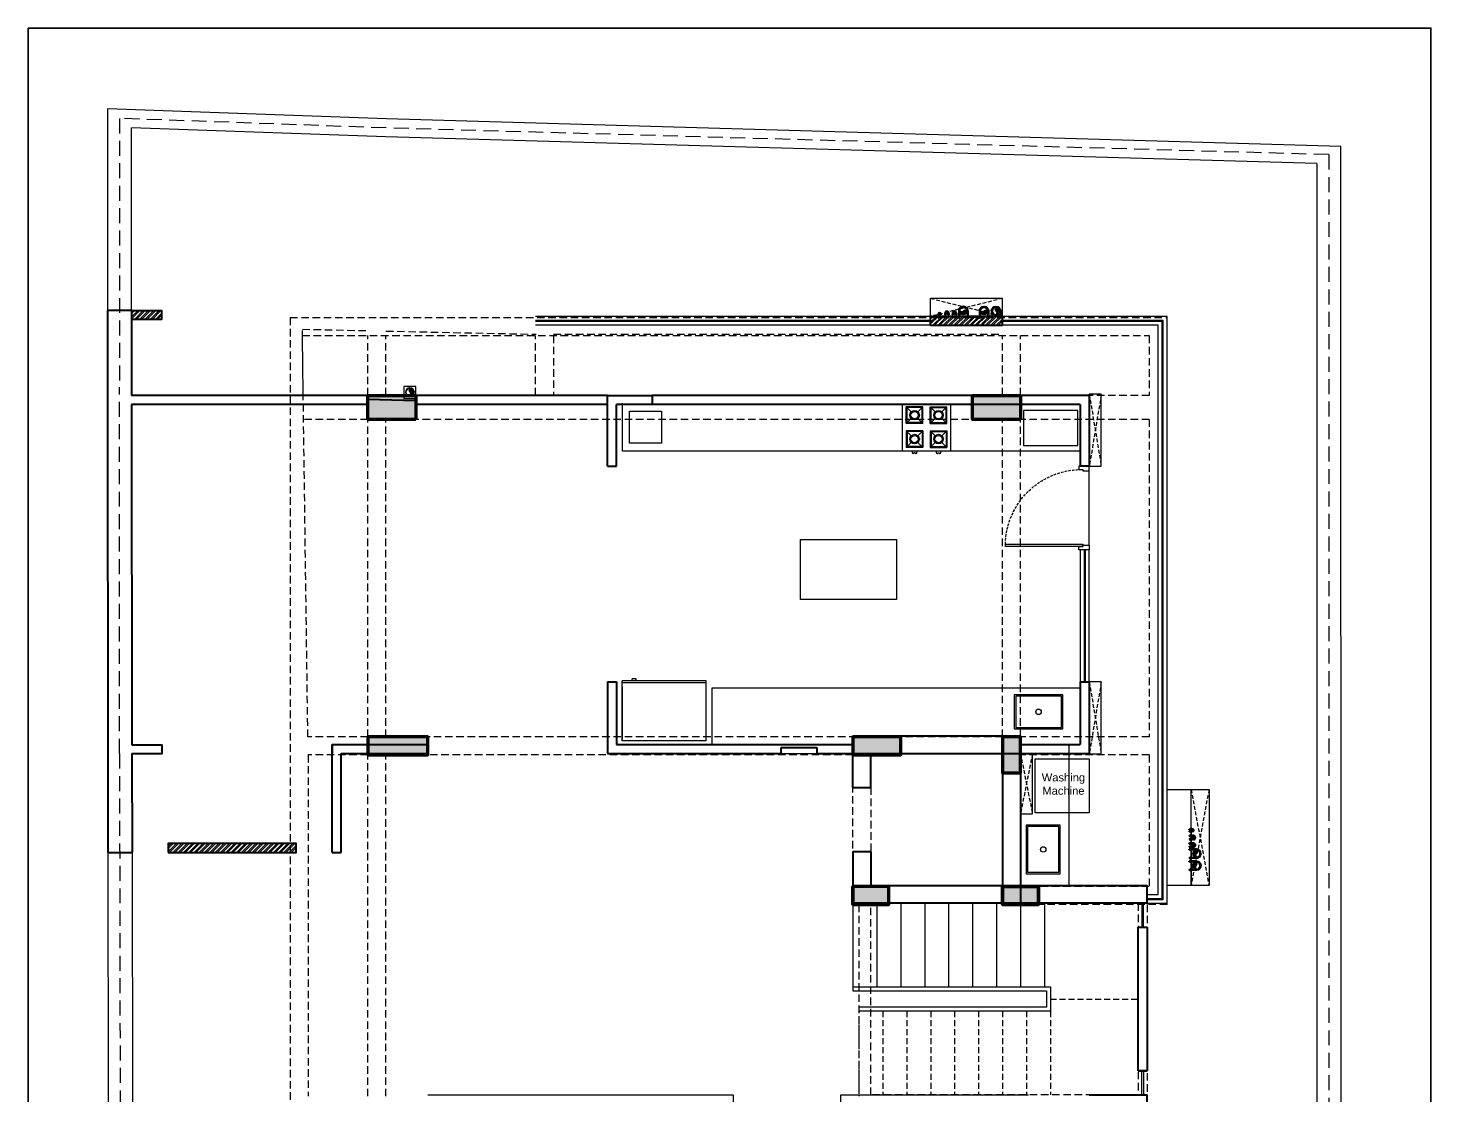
# Model space of a CAD drawing. Header units: inches. Extents: x 1178 to 1881, y 724 to 1926.
# Drawn here: x 1178 to 1881, y 1391 to 1926 of the extents above; entities that cross this region are included whole.
import ezdxf

# ---------------------------------------------------------------- set-up
doc = ezdxf.new("R2010")
doc.units = ezdxf.units.IN
doc.header["$MEASUREMENT"] = 0
for name, pattern in [('BORDER2', [0.875, 0.25, -0.125, 0.25, -0.125, 0, -0.125]), ('DASHED2', [0.375, 0.25, -0.125]), ('HIDDEN', [0.375, 0.25, -0.125]), ('HIDDEN2', [0.1875, 0.125, -0.0625])]:
    doc.linetypes.add(name, pattern=pattern)
for name, color, linetype, lineweight in [('ANGLE SUPPORT', 7, 'Continuous', 30), ('COLUMN', 3, 'Continuous', 50), ('COMPOUND WALL', 6, 'Continuous', 13), ('CWS', 180, 'Continuous', 18), ('DOOR 09', 1, 'Continuous', 9), ('funiture', 44, 'Continuous', 13), ('FURNITURE 18', 34, 'Continuous', 15), ('HATCH PRESENTAION', 8, 'Continuous', 9), ('HWSP', 20, 'Continuous', 9), ('PL CENTER LINE 05', 10, 'Continuous', 5), ('PL SYMBOL 15', 171, 'Continuous', 15), ('PP-RWP', 170, 'Continuous', 15), ('PP-SWP', 240, 'Continuous', 15), ('PP-WWP', 3, 'Continuous', 13), ('RAILING', 170, 'Continuous', 30), ('SHAFTS', 1, 'Continuous', 5), ('SHT. BEAM', 122, 'DASHED2', 30), ('STAIR 05', 4, 'Continuous', 20), ('swp', 20, 'Continuous', 20), ('WALL', 7, 'Continuous', 30), ('WALL 30', 242, 'Continuous', 30), ('washing machine', 6, 'Continuous', 5), ('WINDOW 09', 1, 'Continuous', 9), ('wwp', 70, 'Continuous', 20)]:
    doc.layers.add(name, color=color, linetype=linetype, lineweight=lineweight)
doc.layers.add('D4', color=253, linetype='Continuous', lineweight=0, plot=False)
doc.layers.add('HWRP', color=6, linetype='Continuous')
doc.styles.add('ARIAL', font='Arial.ttf')
pattern_1 = [(45, (-760.5106, 3101.5178), (-1.3258252, 1.3258252), []), (45, (-760.5106, 3102.4553), (-1.3258252, 1.3258252), [])]

# ---------------------------------------------------------------- blocks, each defined once
blk = doc.blocks.new('A$C1F651053')
at = {"layer": 'DOOR 09', "color": 4, "ltscale": 5}
blk.add_line((2.34, 42.04), (39.66, 42.04), dxfattribs=at)
for points in [[(0, 42.04), (0, 36.79), (1.75, 36.79), (1.75, 38.77), (2.34, 38.77), (2.34, 42.04), (0, 42.04)], [(42, 42.04), (42, 36.79), (40.25, 36.79), (40.25, 38.77), (39.66, 38.77), (39.66, 42.04), (42, 42.04)]]:
    blk.add_lwpolyline(points, dxfattribs=at)
blk.add_lwpolyline([(1.75, 38.77), (1.75, 0), (2.84, 0), (2.84, 38.77)], close=True, dxfattribs=at)
at = {"layer": 'DOOR 09', "color": 4, "linetype": 'DASHED2', "ltscale": 5}
blk.add_arc((1.97, 38.27), 38.28, 271.29733, 0.75575, dxfattribs=at)
blk = doc.blocks.new('A$C752B7464')
at = {"layer": 'FURNITURE 18', "ltscale": 15}
for points in [[(24.4, 17.06), (0, 17.06), (0, 0), (24.4, 0)], [(23.65, 16.31), (0.75, 16.31), (0.75, 0.75), (23.65, 0.75)]]:
    blk.add_lwpolyline(points, close=True, dxfattribs=at)
blk.add_circle((12.2, 8.53), 1.37, dxfattribs=at)
blk = doc.blocks.new('3R34R')
at = {"layer": 'funiture', "linetype": 'Continuous', "lineweight": 15}
blk.add_line((33942.8, -41624.9), (33916.55, -41624.9), dxfattribs=at)
at = {"layer": 'FURNITURE 18', "lineweight": 18}
for p, q in [((33915.8, -41666.9), (33915.8, -41624.9)), ((33915.8, -41624.9), (33945.8, -41624.9)), ((33944.8, -41666.9), (33944.8, -41624.9)), ((33945.8, -41666.9), (33945.8, -41624.9)), ((33945.8, -41629.92), (33946.8, -41629.92)), ((33945.8, -41629.92), (33946.8, -41629.92)), ((33945.8, -41631.92), (33946.8, -41631.92)), ((33945.8, -41631.92), (33946.8, -41631.92)), ((33946.8, -41631.92), (33946.8, -41629.92)), ((33946.8, -41631.92), (33946.8, -41629.92)), ((33915.8, -41666.9), (33945.8, -41666.9)), ((33945.8, -41666.9), (33945.8, -41665.9))]:
    blk.add_line(p, q, dxfattribs=at)
blk = doc.blocks.new('*X91')
at = {"color": 0}
for p, q in [((113.6, 341.5), (113.7, 341.6)), ((113.7, 341.4), (114.3, 342)), ((113.8, 341.4), (114.3, 341.8)), ((113.9, 341.3), (114.3, 341.7)), ((114, 341.2), (114.3, 341.5)), ((114.1, 341.1), (114.3, 341.3)), ((114.2, 341), (114.3, 341.1)), ((114.3, 340.9), (114.3, 340.9))]:
    blk.add_line(p, q, dxfattribs=at)
blk = doc.blocks.new('A$C6CB70CE8')
at = {"layer": 'ANGLE SUPPORT'}
for p, q in [((-2.57, 0.12), (-2.57, -2.25)), ((-2.25, 0.04), (-2.25, -2.25)), ((2.25, 0.04), (2.25, -2.25)), ((2.57, 0.12), (2.57, -2.25)), ((-2.79, -3), (-2.79, -3.06)), ((-2.79, -3.06), (-2.76, -3.09)), ((-2.06, -3.09), (-2.76, -3.09)), ((-2.76, -3.1), (-2.76, -3.44)), ((-2.76, -3.44), (-2.68, -3.52)), ((-2.14, -3.52), (-2.68, -3.52)), ((-2.57, -0.63), (-2.25, -0.63)), ((-2.57, -0.63), (-2.25, -0.63)), ((-2.57, -3.88), (-2.57, -3.52)), ((-2.57, -3.88), (-2.52, -3.93)), ((-2.24, -1.11), (-2.56, -1.11)), ((-2.24, -1.11), (-2.56, -1.11)), ((-2.52, -3.09), (-2.52, -3.36)), ((-2.3, -3.93), (-2.52, -3.93)), ((-2.3, -3.36), (-2.3, -3.09)), ((-2.25, -3.88), (-2.3, -3.93)), ((-2.25, -3.88), (-2.25, -3.52)), ((-2.06, -3.44), (-2.14, -3.52)), ((-2.03, -3.06), (-2.06, -3.1)), ((-2.06, -3.1), (-2.06, -3.44)), ((-2.03, -3), (-2.03, -3.06)), ((2.03, -3), (2.03, -3.06)), ((2.03, -3.06), (2.06, -3.1)), ((2.06, -3.09), (2.76, -3.09)), ((2.06, -3.1), (2.06, -3.44)), ((2.06, -3.44), (2.14, -3.52)), ((2.14, -3.52), (2.68, -3.52)), ((2.24, -1.11), (2.56, -1.11)), ((2.57, -0.63), (2.25, -0.63)), ((2.25, -3.88), (2.25, -3.52)), ((2.25, -3.88), (2.3, -3.93)), ((2.3, -3.36), (2.3, -3.09)), ((2.3, -3.93), (2.52, -3.93)), ((2.52, -3.09), (2.52, -3.36)), ((2.57, -3.88), (2.52, -3.93)), ((2.57, -3.88), (2.57, -3.52)), ((2.76, -3.44), (2.68, -3.52)), ((2.79, -3.06), (2.76, -3.09)), ((2.76, -3.1), (2.76, -3.44)), ((2.79, -3), (2.79, -3.06))]:
    blk.add_line(p, q, dxfattribs=at)
at = {"layer": 'ANGLE SUPPORT', "lineweight": 30, "ltscale": 30}
for radius, start, end in [(2.57, 1.03629, 178.96371), (2.25, 359.1087, 181.03512)]:
    blk.add_arc((0, 0.07), radius, start, end, dxfattribs=at)
at = {"layer": 'ANGLE SUPPORT'}
for centre, major_axis, start_param, end_param in [((-2.77, -3.29), (-0.184, -0.184), 1.32198, 2.080566), ((-2.46, -3.82), (-0.171, 0.171), 5.688779, 5.971834), ((-2.4, -3.89), (-0.171, 0.171), 5.688779, 6.270402), ((-2.38, -3.9), (-0.134, 0.134), 5.728383, 6.607487), ((-2.37, -4), (-0.135, -0.135), 4.157023, 5.034816), ((-2.3, -3.33), (-0.157, -0.157), -0.658117, 0.167445), ((-2.77, -3.14), (-0.361, -0.361), 1.329768, 1.540799), ((-2.68, -3.39), (-0.25, 0.25), 3.071035, 3.556541), ((-2.35, -3.97), (-0.0705, 0.0705), 5.845023, 6.635132), ((-2.55, -3.29), (-0.184, -0.184), 1.317026, 2.080566), ((-2.68, -3.34), (-0.317, 0.317), 2.957247, 3.531377), ((-2.67, -3.44), (-0.32, 0.32), 2.954779, 3.562598), ((-2.31, -4.16), (-0.171, -0.171), 4.117982, 4.309007), ((-2.65, -3.44), (-0.361, -0.361), 1.329768, 1.678717), ((-2.62, -3.48), (-0.361, -0.361), 1.329768, 1.608854), ((-2.05, -3.29), (-0.184, 0.184), 1.061026, 1.819613), ((2.03, -2.28), (-0.748, -0.748), 3.391711, 3.722963), ((1.7, -2.19), (-0.674, -0.674), 3.304859, 3.314801), ((1.7, -2.44), (-0.674, 0.674), 4.875655, 4.885597), ((1.7, -2.67), (-0.674, 0.674), 4.875655, 4.885597), ((2.71, -0.79), (-0.55, -0.55), 0.163266, 0.60927), ((2.71, -1.04), (-0.55, -0.55), 0.163266, 0.60927), ((2.71, -1.27), (-0.55, 0.55), 1.734062, 2.180066)]:
    blk.add_ellipse(centre, major_axis=major_axis, ratio=1, start_param=start_param, end_param=end_param, dxfattribs=at)
at = {"layer": 'ANGLE SUPPORT', "extrusion": (0, 0, -1)}
for centre, major_axis, start_param, end_param in [((-2.03, -2.28), (0.748, -0.748), 3.391711, 3.722963), ((-2.03, -2.28), (0.748, -0.748), 3.391711, 3.722963), ((-2.71, -0.79), (0.55, -0.55), 0.163266, 0.60927), ((-2.71, -0.79), (0.55, -0.55), 0.163266, 0.60927), ((-2.71, -1.04), (0.55, -0.55), 0.163266, 0.60927), ((-2.71, -1.04), (0.55, -0.55), 0.163266, 0.60927), ((-2.71, -1.27), (0.55, 0.55), 1.734062, 2.180066), ((-2.71, -1.27), (0.55, 0.55), 1.734062, 2.180066), ((-1.7, -2.19), (0.674, -0.674), 3.304859, 3.314801), ((-1.7, -2.19), (0.674, -0.674), 3.304859, 3.314801), ((-1.7, -2.44), (0.674, 0.674), 4.875655, 4.885597), ((-1.7, -2.44), (0.674, 0.674), 4.875655, 4.885597), ((-1.7, -2.67), (0.674, 0.674), 4.875655, 4.885597), ((-1.7, -2.67), (0.674, 0.674), 4.875655, 4.885597), ((2.05, -3.29), (0.184, 0.184), 1.061026, 1.819613), ((2.67, -3.44), (0.32, 0.32), 2.954779, 3.562598), ((2.65, -3.44), (0.361, -0.361), 1.329768, 1.678717), ((2.62, -3.48), (0.361, -0.361), 1.329768, 1.608854), ((2.68, -3.34), (0.317, 0.317), 2.957247, 3.531377), ((2.55, -3.29), (0.184, -0.184), 1.317026, 2.080566), ((2.68, -3.39), (0.25, 0.25), 3.071035, 3.556541), ((2.31, -4.16), (0.171, -0.171), 4.117982, 4.309007), ((2.35, -3.97), (0.0705, 0.0705), 5.845023, 6.635132), ((2.77, -3.14), (0.361, -0.361), 1.329768, 1.540799), ((2.38, -3.9), (0.134, 0.134), 5.728383, 6.607487), ((2.37, -4), (0.135, -0.135), 4.157023, 5.034816), ((2.3, -3.33), (0.157, -0.157), -0.658117, 0.167445), ((2.4, -3.89), (0.171, 0.171), 5.688779, 6.270402), ((2.46, -3.82), (0.171, 0.171), 5.688779, 5.971834), ((2.77, -3.29), (0.184, -0.184), 1.32198, 2.080566)]:
    blk.add_ellipse(centre, major_axis=major_axis, ratio=1, start_param=start_param, end_param=end_param, dxfattribs=at)
for p, xscale, yscale, zscale, rotation in [((-61.06, 17.78), 0.1862546400225255, 0.1862546400225255, -0.1862546400003328, 270), ((-61.33, 17.78), 0.1862546400225255, 0.1862546400225255, -0.1862546400003328, 270), ((61.33, 17.78), -0.1862546400225255, 0.1862546399643179, -0.1862546400225255, 90), ((61.06, 17.78), -0.1862546400225255, 0.1862546399643179, -0.1862546400225255, 90)]:
    blk.add_blockref('*X91', p, dxfattribs=dict(at, xscale=xscale, yscale=yscale, zscale=zscale, rotation=rotation))
blk = doc.blocks.new('A$C193A5146')
at = {"layer": 'PP-SWP'}
h = blk.add_hatch(color=256, dxfattribs=at)
edge = h.paths.add_edge_path()
edge.add_ellipse((-1, 1.25), major_axis=(-1.13, 1.13), ratio=1, start_angle=96.33862, end_angle=173.66138, ccw=False)
edge.add_ellipse((0, 0), major_axis=(1.41, 1.41), ratio=1, start_angle=-45, end_angle=135, ccw=False)
edge.add_ellipse((1, -1.25), major_axis=(1.13, 1.13), ratio=1, start_angle=6.33862, end_angle=83.66138)
for radius in [2.25, 2]:
    blk.add_circle((0, 0), radius, dxfattribs=at)
for centre, start, end in [((1, -1.25), 51.33862, 128.66138), ((-1, 1.25), 231.33862, 308.66138)]:
    blk.add_arc(centre, 1.6, start, end, dxfattribs=at)
blk = doc.blocks.new('A$C03973A2D')
at = {"layer": 'PP-WWP'}
h = blk.add_hatch(color=256, dxfattribs=at)
edge = h.paths.add_edge_path()
edge.add_ellipse((-1, 1.25), major_axis=(-1.13, 1.13), ratio=1, start_angle=96.33862, end_angle=173.66138, ccw=False)
edge.add_ellipse((0, 0), major_axis=(1.41, 1.41), ratio=1, start_angle=-45, end_angle=135, ccw=False)
edge.add_ellipse((1, -1.25), major_axis=(1.13, 1.13), ratio=1, start_angle=6.33862, end_angle=83.66138)
for radius in [2.25, 2]:
    blk.add_circle((0, 0), radius, dxfattribs=at)
for centre, start, end in [((1, -1.25), 51.33862, 128.66138), ((-1, 1.25), 231.33862, 308.66138)]:
    blk.add_arc(centre, 1.6, start, end, dxfattribs=at)
blk = doc.blocks.new('A$C257F7E4A')
at = {"layer": 'HWRP', "ltscale": 150}
for radius in [16.5, 12.5]:
    blk.add_circle((0, 0), radius, dxfattribs=at)
for centre, start, end in [((-6, -8), 50.4977, 129.5023), ((6, 8), 230.4977, 309.5023)]:
    blk.add_arc(centre, 9.83, start, end, dxfattribs=at)
blk = doc.blocks.new('A$C09F5535A')
at = {"layer": 'CWS', "ltscale": 150}
for radius in [26, 20]:
    blk.add_circle((0, 0), radius, dxfattribs=at)
for centre, start, end in [((-10, -9), 42.4277, 137.5723), ((10, 9), 222.4277, 317.5723)]:
    blk.add_arc(centre, 13.5, start, end, dxfattribs=at)
blk = doc.blocks.new('*X98')
at = {"color": 0}
for p, q in [((113.6, 341.5), (113.7, 341.6)), ((113.7, 341.4), (114.3, 342)), ((113.8, 341.4), (114.3, 341.8)), ((113.9, 341.3), (114.3, 341.7)), ((114, 341.2), (114.3, 341.5)), ((114.1, 341.1), (114.3, 341.3)), ((114.2, 341), (114.3, 341.1)), ((114.3, 340.9), (114.3, 340.9))]:
    blk.add_line(p, q, dxfattribs=at)
blk = doc.blocks.new('YTYT')
at = {"layer": 'ANGLE SUPPORT'}
for p, q in [((5948, 111590), (5950, 111592)), ((5948, 111583), (5948, 111590)), ((5963, 111583), (5948, 111583)), ((5948, 111582), (5948, 111583)), ((5948, 111581), (5948, 111582)), ((5961, 111592), (5950, 111592)), ((5952, 111603), (5953, 111605)), ((5952, 111603), (5952, 111592)), ((5952, 111546), (5952, 111566)), ((5952, 111556), (5959, 111556)), ((5953, 111583), (5953, 111588)), ((5959, 111603), (5958, 111605)), ((5958, 111588), (5958, 111583)), ((5959, 111603), (5959, 111592)), ((5959, 111546), (5959, 111566)), ((5963, 111590), (5961, 111592)), ((5963, 111583), (5963, 111590)), ((5964, 111582), (5963, 111583)), ((5964, 111581), (5964, 111582)), ((5995, 111583), (5996, 111584)), ((5996, 111591), (5998, 111593)), ((5996, 111584), (5996, 111591)), ((6010, 111584), (5996, 111584)), ((6009, 111593), (5998, 111593)), ((5999, 111604), (6001, 111606)), ((5999, 111604), (5999, 111593)), ((6000, 111546), (6000, 111567)), ((6007, 111557), (6000, 111557)), ((6005, 111606), (6001, 111606)), ((6001, 111584), (6001, 111589)), ((6007, 111604), (6005, 111606)), ((6005, 111590), (6005, 111584)), ((6007, 111604), (6007, 111593)), ((6007, 111592), (6007, 111594)), ((6007, 111546), (6007, 111567)), ((6010, 111591), (6009, 111593)), ((6010, 111584), (6010, 111591)), ((6011, 111583), (6010, 111584)), ((6011, 111582), (6011, 111583))]:
    blk.add_line(p, q, dxfattribs=at)
for centre, radius, start, end in [((5948, 111587), 5.37, 15.7923, 59.2561), ((5957, 111607), 5.92, 216.9055, 256.8201), ((5957, 111603), 5.9, 217.8259, 256.7878), ((5956, 111603), 7.49, 237.8401, 259.057), ((5962, 111550), 14.5, 100.4454, 134.0721), ((5949, 111578), 19.7, 277.5912, 300.6693), ((5958, 111588), 4.61, 125.4061, 172.7073), ((5947, 111588), 11, 21.2252, 49.0426), ((5957, 111606), 3.09, 204.835, 250.1048), ((5947, 111589), 14.1, 32.862, 55.7036), ((5947, 111586), 13.9, 30.4056, 55.5622), ((5953, 111587), 5.37, 15.7923, 59.5399), ((5948, 111589), 15.8, 45.5118, 58.8099), ((5949, 111591), 15.8, 49.0723, 58.8099), ((5963, 111587), 5.37, 120.7439, 164.2077), ((6004, 111605), 5.9, 217.8259, 256.7878), ((6003, 111604), 7.49, 237.8401, 259.057), ((5996, 111588), 5.37, 15.7923, 59.2561), ((6004, 111608), 5.92, 216.9055, 256.8201), ((5997, 111551), 14.5, 45.9279, 79.5546), ((6010, 111579), 19.7, 239.3307, 262.4088), ((6006, 111589), 4.61, 125.4061, 172.7073), ((6005, 111607), 3.09, 204.835, 250.1048), ((5995, 111589), 11, 21.2252, 49.0426), ((6006, 111613), 7.49, 248.1121, 259.057), ((5995, 111590), 14.1, 32.862, 55.7036), ((5995, 111587), 13.9, 30.4056, 55.5622), ((6000, 111588), 5.37, 15.7923, 59.5399), ((5996, 111590), 15.8, 45.5118, 58.8099), ((5996, 111592), 15.8, 49.0723, 58.8099), ((6011, 111588), 5.37, 120.7439, 164.2077), ((5979, 111546), 27.5, 180, 0), ((5979, 111546), 20.1, 180, 0)]:
    blk.add_arc(centre, radius, start, end, dxfattribs=at)
at = {"layer": 'ANGLE SUPPORT', "xscale": 3.853472945932288, "yscale": 3.853472945932288, "zscale": 3.853472945932288, "rotation": 90}
for p in [(7269, 111151), (7274, 111151), (7317, 111152), (7321, 111152)]:
    blk.add_blockref('*X98', p, dxfattribs=at)
blk = doc.blocks.new('*X100')
at = {"color": 0}
for p, q in [((113.6, 341.5), (113.7, 341.6)), ((113.7, 341.4), (114.3, 342)), ((113.8, 341.4), (114.3, 341.8)), ((113.9, 341.3), (114.3, 341.7)), ((114, 341.2), (114.3, 341.5)), ((114.1, 341.1), (114.3, 341.3)), ((114.2, 341), (114.3, 341.1)), ((114.3, 340.9), (114.3, 340.9))]:
    blk.add_line(p, q, dxfattribs=at)
blk = doc.blocks.new('YTYTY')
at = {"layer": 'ANGLE SUPPORT'}
for p, q in [((6071, 111598), (6072, 111599)), ((6071, 111597), (6071, 111598)), ((6072, 111606), (6074, 111608)), ((6072, 111599), (6072, 111606)), ((6086, 111599), (6072, 111599)), ((6085, 111608), (6074, 111608)), ((6075, 111619), (6077, 111621)), ((6075, 111619), (6075, 111608)), ((6076, 111572), (6076, 111582)), ((6081, 111621), (6077, 111621)), ((6077, 111599), (6077, 111605)), ((6083, 111619), (6081, 111621)), ((6081, 111605), (6081, 111599)), ((6083, 111619), (6083, 111608)), ((6083, 111572), (6083, 111582)), ((6086, 111606), (6085, 111608)), ((6086, 111599), (6086, 111606)), ((6087, 111598), (6086, 111599)), ((6087, 111597), (6087, 111598)), ((6099, 111606), (6101, 111608)), ((6099, 111599), (6099, 111606)), ((6099, 111599), (6114, 111599)), ((6099, 111598), (6099, 111599)), ((6099, 111597), (6099, 111598)), ((6101, 111608), (6112, 111608)), ((6103, 111619), (6104, 111621)), ((6103, 111619), (6103, 111608)), ((6103, 111572), (6103, 111582)), ((6104, 111621), (6109, 111621)), ((6104, 111605), (6104, 111599)), ((6110, 111619), (6109, 111621)), ((6109, 111599), (6109, 111605)), ((6110, 111619), (6110, 111608)), ((6110, 111572), (6110, 111582)), ((6114, 111606), (6112, 111608)), ((6114, 111599), (6114, 111606)), ((6114, 111598), (6114, 111599)), ((6114, 111597), (6114, 111598))]:
    blk.add_line(p, q, dxfattribs=at)
for centre, radius, start, end in [((6080, 111620), 5.88, 217.8259, 256.7878), ((6079, 111619), 7.46, 237.8401, 259.057), ((6072, 111603), 5.36, 15.7923, 59.2561), ((6080, 111623), 5.9, 216.9055, 256.8201), ((6086, 111565), 14.4, 100.4454, 134.0721), ((6086, 111560), 14.4, 100.4454, 134.0721), ((6093, 111572), 17.3, 180, 0), ((6082, 111604), 4.59, 125.4061, 172.7073), ((6081, 111622), 3.08, 204.835, 250.1048), ((6071, 111604), 10.9, 21.2252, 49.0426), ((6082, 111628), 7.46, 248.1121, 259.057), ((6071, 111605), 14, 32.862, 55.7036), ((6071, 111602), 13.9, 30.4056, 55.5622), ((6076, 111603), 5.36, 15.7923, 59.5399), ((6072, 111605), 15.8, 45.5118, 58.8099), ((6073, 111607), 15.8, 49.0723, 58.8099), ((6087, 111603), 5.36, 120.7439, 164.2077), ((6093, 111572), 9.9, 180, 0), ((6099, 111603), 5.36, 15.7923, 59.2561), ((6113, 111607), 15.8, 121.1901, 130.9277), ((6114, 111605), 15.8, 121.1901, 134.4882), ((6115, 111605), 14, 124.2964, 147.138), ((6115, 111602), 13.9, 124.4378, 149.5944), ((6100, 111565), 14.4, 45.9279, 79.5546), ((6100, 111560), 14.4, 45.9279, 79.5546), ((6109, 111603), 5.36, 120.4601, 164.2077), ((6104, 111628), 7.46, 280.943, 291.8879), ((6115, 111604), 10.9, 130.9574, 158.7748), ((6105, 111622), 3.08, 289.8952, 335.165), ((6105, 111623), 5.9, 283.1799, 323.0945), ((6106, 111620), 5.88, 283.2122, 322.1741), ((6104, 111604), 4.59, 7.2927, 54.5939), ((6106, 111619), 7.46, 280.943, 302.1599), ((6114, 111603), 5.36, 120.7439, 164.2077)]:
    blk.add_arc(centre, radius, start, end, dxfattribs=at)
at = {"layer": 'ANGLE SUPPORT', "xscale": 3.841952967066176, "yscale": 3.841952967066176, "zscale": 3.841952967066176, "rotation": 90}
for p in [(7389, 111169), (7393, 111169)]:
    blk.add_blockref('*X100', p, dxfattribs=at)
at = {"layer": 'ANGLE SUPPORT', "extrusion": (0, 0, -1), "xscale": 3.841952967066176, "yscale": 3.841952967066176, "zscale": -3.841952966905051, "rotation": 90}
for p in [(-4792, 111169), (-4797, 111169)]:
    blk.add_blockref('*X100', p, dxfattribs=at)
blk = doc.blocks.new('A$C0CAE3EA1')
at = {"layer": 'HWSP', "ltscale": 150}
for radius in [26, 20]:
    blk.add_circle((0, 0), radius, dxfattribs=at)
for centre, start, end in [((-10, -9), 42.4277, 137.5723), ((10, 9), 222.4277, 317.5723)]:
    blk.add_arc(centre, 13.5, start, end, dxfattribs=at)
blk = doc.blocks.new('gertertert')
at = {"layer": 'PP-RWP', "ltscale": 30}
h = blk.add_hatch(color=256, dxfattribs=at)
edge = h.paths.add_edge_path()
edge.add_ellipse((135040.59, -36837.3), major_axis=(1.13, -1.13), ratio=1, start_angle=186.33862, end_angle=263.66138)
edge.add_ellipse((135039.34, -36836.3), major_axis=(1.41, 1.41), ratio=1, start_angle=225, end_angle=405)
edge.add_ellipse((135038.09, -36835.3), major_axis=(1.13, 1.13), ratio=1, start_angle=276.33862, end_angle=353.66138, ccw=False)
for radius in [2.25, 2]:
    blk.add_circle((135039.34, -36836.3, 0), radius, dxfattribs=at)
for centre, start, end in [((135040.59, -36837.3, 0), 141.33862, 218.66138), ((135038.09, -36835.3, 0), 321.33862, 38.66138)]:
    blk.add_arc(centre, 1.6, start, end, dxfattribs=at)
blk = doc.blocks.new('A$C469A2A30')
at = {"layer": 'washing machine', "color": 210, "lineweight": 20, "ltscale": 15}
blk.add_lwpolyline([(0, 27), (27, 27), (27, 0), (0, 0)], close=True, dxfattribs=at)
at = {"layer": 'washing machine', "color": 210, "ltscale": 12, "insert": (-214.84, 19.71), "char_height": 8, "width": 357.5699, "attachment_point": 1, "style": 'ARIAL'}
blk.add_mtext('\\pxi12.553,qc;{\\H0.5x;Washing \\P\\pt25;Machine}', dxfattribs=at)
blk = doc.blocks.new('HNJMJMJ')
at = {"layer": 'COLUMN', "ltscale": 15}
h = blk.add_hatch(color=251, dxfattribs=at)
h.dxf.hatch_style = 1
h.paths.add_polyline_path([(1482822.97, 685517.78), (1482798.97, 685517.78), (1482798.97, 685505.78), (1482822.97, 685505.78)])
h = blk.add_hatch(color=251, dxfattribs=at)
h.dxf.hatch_style = 1
h.paths.add_polyline_path([(1483125.97, 685517.78), (1483101.97, 685517.78), (1483101.97, 685505.78), (1483125.97, 685505.78)])
h = blk.add_hatch(color=251, dxfattribs=at)
h.dxf.hatch_style = 1
h.paths.add_polyline_path([(1482828.96, 685337.68), (1482828.96, 685346.68), (1482798.96, 685346.68), (1482798.96, 685337.68)])
h = blk.add_hatch(color=251, dxfattribs=at)
h.dxf.hatch_style = 1
h.paths.add_polyline_path([(1483065.96, 685337.68), (1483065.96, 685346.68), (1483041.96, 685346.68), (1483041.96, 685337.68)])
h = blk.add_hatch(color=251, dxfattribs=at)
h.dxf.hatch_style = 1
h.paths.add_polyline_path([(1483116.96, 685328.68), (1483125.96, 685328.68), (1483125.96, 685346.68), (1483116.96, 685346.68)])
h = blk.add_hatch(color=251, dxfattribs=at)
h.dxf.hatch_style = 1
h.paths.add_polyline_path([(1483059.96, 685271.68), (1483041.96, 685271.68), (1483041.96, 685262.68), (1483059.96, 685262.68)])
h = blk.add_hatch(color=251, dxfattribs=at)
h.dxf.hatch_style = 1
h.paths.add_polyline_path([(1483134.96, 685271.68), (1483116.96, 685271.68), (1483116.96, 685262.68), (1483134.96, 685262.68)])
at = {"layer": 'COLUMN', "ltscale": 5}
for p, q in [((1482813.86, 685337.68), (1482822.76, 685337.68)), ((1483041.96, 685262.68), (1483041.96, 685271.68)), ((1483041.96, 685262.68), (1483041.96, 685271.68))]:
    blk.add_line(p, q, dxfattribs=at)
at = {"layer": 'COLUMN', "ltscale": 15}
for points in [[(1482822.97, 685505.78), (1482798.97, 685505.78), (1482798.97, 685517.78), (1482822.97, 685517.78)], [(1483125.97, 685505.78), (1483101.97, 685505.78), (1483101.97, 685517.78), (1483125.97, 685517.78)], [(1482798.96, 685346.68), (1482798.96, 685337.68), (1482828.96, 685337.68), (1482828.96, 685346.68)], [(1483041.96, 685346.68), (1483041.96, 685337.68), (1483065.96, 685337.68), (1483065.96, 685346.68)], [(1483125.96, 685346.68), (1483116.96, 685346.68), (1483116.96, 685328.68), (1483125.96, 685328.68)], [(1483059.96, 685262.68), (1483059.96, 685271.68), (1483041.96, 685271.68), (1483041.96, 685262.68)], [(1483059.96, 685262.68), (1483059.96, 685271.68), (1483041.96, 685271.68), (1483041.96, 685262.68)], [(1483134.96, 685262.68), (1483134.96, 685271.68), (1483116.96, 685271.68), (1483116.96, 685262.68)]]:
    blk.add_lwpolyline(points, close=True, dxfattribs=at)
at = {"layer": 'COLUMN', "ltscale": 5}
for points in [[(1483116.96, 685328.68), (1483125.96, 685328.68), (1483125.96, 685346.68), (1483116.96, 685346.68)], [(1483116.96, 685328.68), (1483125.96, 685328.68), (1483125.96, 685346.68), (1483116.96, 685346.68)], [(1483059.96, 685271.68), (1483041.96, 685271.68), (1483041.96, 685262.68), (1483059.96, 685262.68)], [(1483059.96, 685271.68), (1483041.96, 685271.68), (1483041.96, 685262.68), (1483059.96, 685262.68)], [(1483116.96, 685262.68), (1483116.96, 685271.68), (1483134.96, 685271.68), (1483134.96, 685262.68)]]:
    blk.add_lwpolyline(points, close=True, dxfattribs=at)
blk = doc.blocks.new('beam 1')
at = {"layer": 'SHT. BEAM', "lineweight": 9, "ltscale": 15}
for p, q in [((1309.61, 2492.96), (1309.61, 1693.36)), ((1309.61, 2492.96), (1749.11, 2492.96)), ((1749.11, 2198.88), (1749.11, 2492.96)), ((1318.49, 2282.88), (1315.76, 2483.96)), ((1315.76, 2483.96), (1740.11, 2483.96)), ((1348.61, 2453.98), (1348.61, 2483.96)), ((1357.61, 2453.98), (1357.61, 2483.96)), ((1432.6, 2453.98), (1432.6, 2483.98)), ((1441.6, 2483.98), (1441.6, 2453.98)), ((1666.62, 2453.98), (1666.62, 2483.98)), ((1675.62, 2453.98), (1675.62, 2483.96)), ((1740.11, 2483.96), (1740.11, 2453.98)), ((1348.61, 2453.98), (1316.17, 2453.98)), ((1432.6, 2453.98), (1357.61, 2453.98)), ((1555.62, 2453.98), (1441.6, 2453.98)), ((1666.62, 2453.98), (1555.62, 2453.98)), ((1740.11, 2453.98), (1675.62, 2453.98)), ((1348.61, 2441.98), (1316.33, 2441.98)), ((1348.61, 2282.88), (1348.61, 2441.98)), ((1666.62, 2441.98), (1357.61, 2441.98)), ((1357.61, 2282.88), (1357.61, 2441.98)), ((1666.62, 2282.88), (1666.62, 2441.98)), ((1675.62, 2282.88), (1675.62, 2441.98)), ((1740.11, 2441.98), (1675.62, 2441.98)), ((1740.11, 2441.98), (1740.11, 2282.88)), ((1348.61, 2282.88), (1318.49, 2282.88)), ((1666.62, 2282.88), (1357.61, 2282.88)), ((1740.11, 2282.88), (1675.62, 2282.88)), ((1348.61, 2273.88), (1318.61, 2273.88)), ((1318.61, 2273.88), (1318.61, 2102.87)), ((1348.61, 2102.87), (1348.61, 2273.88)), ((1591.61, 2273.88), (1357.61, 2273.88)), ((1357.61, 2102.87), (1357.61, 2273.88)), ((1591.62, 2198.88), (1591.61, 2273.88)), ((1740.11, 2273.88), (1675.62, 2273.88)), ((1675.62, 2207.88), (1675.62, 2273.88)), ((1740.11, 2273.88), (1740.11, 2207.88)), ((1740.11, 2207.88), (1675.62, 2207.88)), ((1594.59, 2198.88), (1591.62, 2198.88)), ((1594.59, 2198.88), (1594.59, 2102.87)), ((1749.11, 2198.88), (1684.58, 2198.88)), ((1739.09, 2198.88), (1739.09, 2093.87))]:
    blk.add_line(p, q, dxfattribs=at)
at = {"layer": 'COLUMN'}
blk.add_blockref('HNJMJMJ', (-1481450.37, -683063.8), dxfattribs=at)

msp = doc.modelspace()

# ---------------------------------------------------------------- hatches: boundary and pattern name
at = {"layer": 'HATCH PRESENTAION'}
h = msp.add_hatch(dxfattribs=at)
h.set_pattern_fill('STEEL', color=256, scale=15)
h.set_pattern_definition(pattern_1)
h.paths.add_polyline_path([(1245.15, 1784.4), (1230.1, 1784.46), (1230.1, 1784.46), (1230.11, 1779.96), (1245.15, 1779.9)])
h = msp.add_hatch(dxfattribs=at)
h.set_pattern_fill('STEEL', color=256, scale=15)
h.set_pattern_definition(pattern_1)
h.paths.add_polyline_path([(1666.57, 1781.46), (1630.57, 1781.46), (1630.57, 1776.97), (1666.57, 1776.97)])
h = msp.add_hatch(dxfattribs=at)
h.set_pattern_fill('STEEL', color=256, scale=15)
h.set_pattern_definition(pattern_1)
h.paths.add_polyline_path([(1309.6, 1517.36), (1248.43, 1517.36), (1248.43, 1512.86), (1309.6, 1512.86)])
h.paths.add_polyline_path([(1312.6, 1517.36), (1309.6, 1517.36), (1309.6, 1512.86), (1312.6, 1512.86)])

# ---------------------------------------------------------------- linework, layer by layer
at = {"layer": 'ANGLE SUPPORT', "const_width": 0.444}
msp.add_lwpolyline([(1761.27, 1525.34), (1761.27, 1496.67)], dxfattribs=at)
at = {"layer": 'COMPOUND WALL', "ltscale": 5}
for p, q in [((1218.08, 1885.35), (1218.11, 1784.46)), ((1357.87, 1880.35), (1218.08, 1885.35)), ((1836.07, 1866.63), (1357.81, 1880.35)), ((1230.11, 1784.46), (1230.08, 1875.92)), ((1357.55, 1871.36), (1230.08, 1875.92)), ((1824.07, 1857.97), (1357.55, 1871.36)), ((1836.45, 1041.86), (1836.07, 1866.63)), ((1824.07, 1857.97), (1824.07, 1250.36)), ((1218.22, 1524.86), (1218.7, 1245.85)), ((1230.41, 1524.86), (1230.7, 1245.86))]:
    msp.add_line(p, q, dxfattribs=at)
at = {"layer": 'D4', "color": 253, "linetype": 'HIDDEN2', "lineweight": 15, "ltscale": 15}
for p, q in [((1630.57, 1790.46), (1666.57, 1781.47)), ((1666.57, 1790.46), (1630.57, 1781.46)), ((1710.07, 1742.38), (1716.07, 1706.38)), ((1716.07, 1742.38), (1710.07, 1706.38)), ((1710.07, 1598.28), (1716.07, 1562.28)), ((1716.07, 1598.28), (1710.07, 1562.28)), ((1681.58, 1562.28), (1675.59, 1532.28)), ((1675.59, 1562.28), (1681.58, 1532.28)), ((1761.08, 1544.36), (1770.08, 1496.36)), ((1770.08, 1544.36), (1761.08, 1496.36))]:
    msp.add_line(p, q, dxfattribs=at)
at = {"layer": 'FURNITURE 18', "ltscale": 15}
for p, q in [((1476.14, 1713.96), (1476.14, 1737.96)), ((1705.63, 1713.96), (1476.14, 1713.96)), ((1521.13, 1566.87), (1521.13, 1595.36)), ((1521.13, 1595.36), (1705.63, 1595.36))]:
    msp.add_line(p, q, dxfattribs=at)
at = {"layer": 'FURNITURE 18'}
for p, q in [((1616.52, 1713.96), (1616.52, 1737.31)), ((1640.52, 1737.31), (1640.52, 1713.96)), ((1626.72, 1736.16), (1618.32, 1736.16)), ((1618.32, 1727.76), (1618.32, 1736.16)), ((1618.55, 1735.93), (1621.04, 1733.44)), ((1621.04, 1730.47), (1618.55, 1727.98)), ((1626.27, 1735.71), (1618.77, 1735.71)), ((1618.77, 1728.21), (1618.77, 1735.71)), ((1626.5, 1735.93), (1624.01, 1733.44)), ((1624.01, 1730.47), (1626.5, 1727.98)), ((1626.27, 1728.21), (1626.27, 1735.71)), ((1626.72, 1727.76), (1626.72, 1736.16)), ((1630.32, 1727.76), (1630.32, 1736.16)), ((1630.32, 1736.16), (1638.72, 1736.16)), ((1630.55, 1735.93), (1633.04, 1733.44)), ((1633.04, 1730.47), (1630.55, 1727.98)), ((1630.77, 1728.21), (1630.77, 1735.71)), ((1630.77, 1735.71), (1638.27, 1735.71)), ((1638.5, 1735.93), (1636.01, 1733.44)), ((1636.01, 1730.47), (1638.5, 1727.98)), ((1638.27, 1728.21), (1638.27, 1735.71)), ((1638.72, 1727.76), (1638.72, 1736.16)), ((1626.72, 1727.76), (1618.32, 1727.76)), ((1618.32, 1724.16), (1618.32, 1715.76)), ((1626.72, 1724.16), (1618.32, 1724.16)), ((1621.04, 1721.44), (1618.55, 1723.93)), ((1626.27, 1728.21), (1618.77, 1728.21)), ((1618.77, 1723.71), (1618.77, 1716.21)), ((1626.27, 1723.71), (1618.77, 1723.71)), ((1624.01, 1721.44), (1626.5, 1723.93)), ((1626.27, 1723.71), (1626.27, 1716.21)), ((1626.72, 1724.16), (1626.72, 1715.76)), ((1630.32, 1727.76), (1638.72, 1727.76)), ((1630.32, 1724.16), (1630.32, 1715.76)), ((1630.32, 1724.16), (1638.72, 1724.16)), ((1633.04, 1721.44), (1630.55, 1723.93)), ((1630.77, 1728.21), (1638.27, 1728.21)), ((1630.77, 1723.71), (1630.77, 1716.21)), ((1630.77, 1723.71), (1638.27, 1723.71)), ((1636.01, 1721.44), (1638.5, 1723.93)), ((1638.27, 1723.71), (1638.27, 1716.21)), ((1638.72, 1724.16), (1638.72, 1715.76)), ((1626.72, 1715.76), (1618.32, 1715.76)), ((1618.55, 1715.98), (1621.04, 1718.47)), ((1626.27, 1716.21), (1618.77, 1716.21)), ((1626.5, 1715.98), (1624.01, 1718.47)), ((1630.32, 1715.76), (1638.72, 1715.76)), ((1630.55, 1715.98), (1633.04, 1718.47)), ((1630.77, 1716.21), (1638.27, 1716.21)), ((1638.5, 1715.98), (1636.01, 1718.47)), ((1640.52, 1713.96), (1616.52, 1713.96)), ((1621.32, 1713.96), (1621.32, 1713.36)), ((1622.22, 1712.76), (1621.92, 1712.76)), ((1622.22, 1713.06), (1622.22, 1712.76)), ((1622.82, 1713.06), (1622.22, 1713.06)), ((1622.82, 1713.06), (1622.82, 1712.76)), ((1623.12, 1712.76), (1622.82, 1712.76)), ((1623.72, 1713.96), (1623.72, 1713.36)), ((1633.32, 1713.96), (1633.32, 1713.36)), ((1633.92, 1712.76), (1634.22, 1712.76)), ((1634.22, 1713.06), (1634.82, 1713.06)), ((1634.22, 1713.06), (1634.22, 1712.76)), ((1634.82, 1713.06), (1634.82, 1712.76)), ((1634.82, 1712.76), (1635.12, 1712.76)), ((1635.72, 1713.96), (1635.72, 1713.36))]:
    msp.add_line(p, q, dxfattribs=at)
at = {"layer": 'FURNITURE 18', "lineweight": 20}
msp.add_line((1699.75, 1566.86), (1699.75, 1496.36), dxfattribs=at)
at = {"layer": 'FURNITURE 18', "lineweight": 9}
msp.add_lwpolyline([(1479.68, 1717.88), (1479.68, 1733.88), (1495.68, 1733.88), (1495.68, 1717.88)], close=True, dxfattribs=at)
at = {"layer": 'FURNITURE 18', "ltscale": 15}
for points in [[(1677.04, 1734.23), (1677.04, 1716.77), (1704.33, 1716.77), (1704.33, 1734.23)], [(1565.38, 1669.66), (1613.38, 1669.66), (1613.38, 1639.66), (1565.38, 1639.66)]]:
    msp.add_lwpolyline(points, close=True, dxfattribs=at)
at = {"layer": 'FURNITURE 18'}
for centre, major_axis, start_param, end_param in [((1622.52, 1731.96), (-1.7, -1.7), 2.356194490191705, 8.639379797371287), ((1622.52, 1731.96), (-1.27, 1.27), 3.926991, 10.210176), ((1634.52, 1731.96), (-1.7, -1.7), 2.356194490191705, 8.639379797371287), ((1634.52, 1731.96), (-1.27, 1.27), 3.926991, 10.210176), ((1622.52, 1719.96), (-1.7, -1.7), 2.356194490191705, 8.639379797371287), ((1622.52, 1719.96), (-1.27, 1.27), 3.926991, 10.210176), ((1634.52, 1719.96), (-1.7, -1.7), 2.356194490191705, 8.639379797371287), ((1634.52, 1719.96), (-1.27, 1.27), 3.926991, 10.210176), ((1621.92, 1713.36), (-0.424, 0.424), 0.785398, 2.356194), ((1623.12, 1713.36), (-0.424, 0.424), 2.356194, 3.926991), ((1633.92, 1713.36), (-0.424, 0.424), 0.785398, 2.356194), ((1635.12, 1713.36), (-0.424, -0.424), 0.785398, 2.356194)]:
    msp.add_ellipse(centre, major_axis=major_axis, ratio=1, start_param=start_param, end_param=end_param, dxfattribs=at)
at = {"layer": 'HATCH PRESENTAION'}
msp.add_line((1555.59, 1562.36), (1573.59, 1562.36), dxfattribs=at)
at = {"layer": 'PL SYMBOL 15', "ltscale": 15}
msp.add_lwpolyline([(1372.57, 1746.32), (1366.57, 1746.3), (1366.59, 1740.31), (1372.59, 1740.33)], close=True, dxfattribs=at)
at = {"layer": 'PP-RWP', "lineweight": -2, "ltscale": 15}
msp.add_lwpolyline([(1178.27, 1925.9), (1881.28, 1925.9), (1881.28, 723.97), (1178.27, 723.97)], close=True, dxfattribs=at)
at = {"layer": 'RAILING', "lineweight": 13, "ltscale": 5}
for p, q in [((1630.57, 1778.95), (1432.53, 1778.95)), ((1749.07, 1781.46), (1432.55, 1781.46)), ((1630.57, 1779.46), (1432.55, 1779.46)), ((1747.08, 1779.46), (1666.57, 1779.46)), ((1746.58, 1778.95), (1666.57, 1778.95)), ((1746.58, 1489.86), (1746.58, 1778.95)), ((1747.09, 1489.35), (1747.08, 1779.46)), ((1749.08, 1487.36), (1749.07, 1781.46)), ((1744.58, 1776.96), (1432.52, 1776.96)), ((1744.58, 1491.86), (1744.58, 1776.96)), ((1739.09, 1491.86), (1744.58, 1491.86)), ((1739.09, 1489.86), (1746.58, 1489.86)), ((1739.09, 1489.35), (1747.09, 1489.35)), ((1739.09, 1487.36), (1749.08, 1487.36))]:
    msp.add_line(p, q, dxfattribs=at)
at = {"layer": 'SHAFTS', "ltscale": 15}
for p, q in [((1666.57, 1790.46), (1630.57, 1790.46)), ((1630.57, 1781.47), (1630.57, 1790.46)), ((1666.57, 1781.46), (1666.57, 1790.46))]:
    msp.add_line(p, q, dxfattribs=at)
for points in [[(1716.07, 1742.46), (1710.07, 1742.46), (1710.07, 1706.38), (1716.07, 1706.38)], [(1716.07, 1598.28), (1710.07, 1598.28), (1710.07, 1562.28), (1716.07, 1562.28)], [(1681.58, 1562.28), (1675.58, 1562.28), (1675.58, 1532.28), (1681.58, 1532.28)], [(1749.11, 1544.36), (1761.03, 1544.36), (1761.03, 1496.36), (1749.11, 1496.36)], [(1761.08, 1544.36), (1770.08, 1544.36), (1770.08, 1496.36), (1761.08, 1496.36)]]:
    msp.add_lwpolyline(points, close=True, dxfattribs=at)
at = {"layer": 'SHT. BEAM', "lineweight": 9, "ltscale": 15}
for points in [[(1316.17, 1742.46), (1315.73, 1775.01), (1348.61, 1774.29)], [(1357.61, 1774.1), (1432.93, 1772.46)], [(1441.6, 1772.46), (1666.62, 1772.46)]]:
    msp.add_lwpolyline(points, dxfattribs=at)
for points in [[(1600.61, 1562.36), (1600.62, 1496.36), (1666.62, 1496.36), (1666.62, 1562.36)], [(1600.62, 1487.36), (1734.59, 1487.36), (1734.59, 1391.36), (1600.62, 1391.36)]]:
    msp.add_lwpolyline(points, close=True, dxfattribs=at)
at = {"layer": 'STAIR 05', "ltscale": 12}
for p, q in [((1591.59, 1487.36), (1591.59, 1443.46)), ((1603.59, 1487.36), (1603.59, 1445.46)), ((1615.59, 1487.36), (1615.59, 1445.46)), ((1627.59, 1487.36), (1627.59, 1445.46)), ((1639.59, 1487.36), (1639.59, 1445.46)), ((1651.59, 1487.36), (1651.59, 1445.46)), ((1663.59, 1487.36), (1663.59, 1445.46)), ((1675.59, 1487.36), (1675.59, 1445.46)), ((1687.59, 1487.36), (1687.59, 1445.46)), ((1591.59, 1445.46), (1690.59, 1445.46)), ((1591.59, 1443.46), (1688.59, 1443.46)), ((1688.59, 1443.46), (1688.59, 1435.36)), ((1690.59, 1445.46), (1690.59, 1433.36)), ((1688.59, 1435.36), (1594.59, 1435.36)), ((1690.59, 1433.36), (1594.59, 1433.36))]:
    msp.add_line(p, q, dxfattribs=at)
at = {"layer": 'STAIR 05', "linetype": 'HIDDEN', "ltscale": 12}
for p, q in [((1594.59, 1435.36), (1594.59, 1391.36)), ((1690.59, 1439.41), (1734.59, 1439.41)), ((1606.59, 1433.36), (1606.59, 1391.36)), ((1618.59, 1433.36), (1618.59, 1391.36)), ((1630.59, 1433.36), (1630.59, 1391.36)), ((1642.59, 1433.36), (1642.59, 1391.36)), ((1654.59, 1433.36), (1654.59, 1391.36)), ((1666.59, 1433.36), (1666.59, 1391.36)), ((1678.59, 1433.36), (1678.59, 1391.36)), ((1690.59, 1433.36), (1690.59, 1391.36)), ((1602.59, 1391.36), (1679.59, 1391.36))]:
    msp.add_line(p, q, dxfattribs=at)
at = {"layer": 'STAIR 05', "lineweight": 0}
for p, q in [((1378.58, 1391.37), (1531.48, 1391.37)), ((1531.59, 1391.37), (1531.59, 1249.52)), ((1585.59, 1391.37), (1679.59, 1391.37)), ((1585.59, 1391.37), (1679.63, 1391.37)), ((1585.59, 1250.36), (1585.59, 1391.37))]:
    msp.add_line(p, q, dxfattribs=at)
at = {"layer": 'WALL', "linetype": 'HIDDEN', "lineweight": 5, "ltscale": 30}
for p, q in [((1224.08, 1880.64), (1224.1, 1745.92)), ((1357.71, 1875.86), (1224.08, 1880.64)), ((1830.07, 1862.47), (1357.68, 1875.86)), ((1830.07, 1862.47), (1830.07, 1250.36)), ((1224.08, 1562.36), (1224.7, 1245.86))]:
    msp.add_line(p, q, dxfattribs=at)
msp.add_lwpolyline([(1224.08, 1562.36), (1224.1, 1745.92)], dxfattribs=at)
at = {"layer": 'WALL 30', "ltscale": 15}
for p, q in [((1218.11, 1784.46), (1218.24, 1512.86)), ((1230.07, 1784.46), (1230.12, 1741.81)), ((1630.57, 1781.47), (1666.57, 1781.47)), ((1630.57, 1776.97), (1630.57, 1781.46)), ((1666.57, 1776.97), (1666.57, 1781.46)), ((1630.57, 1776.97), (1666.57, 1776.97)), ((1348.61, 1741.81), (1230.12, 1741.81)), ((1230.13, 1737.31), (1230.32, 1566.81)), ((1348.59, 1737.31), (1230.13, 1737.31)), ((1372.59, 1739.2), (1348.59, 1739.72)), ((1372.59, 1739.2), (1348.59, 1739.72)), ((1468.6, 1741.81), (1372.59, 1741.81)), ((1372.59, 1739.2), (1372.59, 1730.46)), ((1468.6, 1737.31), (1372.59, 1737.31)), ((1468.6, 1741.81), (1491.09, 1741.81)), ((1468.6, 1706.46), (1468.6, 1741.81)), ((1491.09, 1737.31), (1473.1, 1737.31)), ((1473.1, 1706.46), (1473.1, 1737.31)), ((1491.09, 1741.81), (1491.09, 1737.31)), ((1710.17, 1741.81), (1491.09, 1741.81)), ((1705.58, 1737.31), (1491.09, 1737.31)), ((1705.58, 1737.31), (1705.58, 1706.46)), ((1710.08, 1742.46), (1710.08, 1706.46)), ((1468.6, 1706.46), (1473.09, 1706.46)), ((1710.08, 1706.46), (1705.58, 1706.46)), ((1468.59, 1598.36), (1468.59, 1562.36)), ((1468.59, 1598.36), (1473.09, 1598.36)), ((1473.09, 1598.36), (1473.09, 1566.86)), ((1705.58, 1598.36), (1705.58, 1566.86)), ((1705.58, 1598.36), (1710.08, 1598.36)), ((1710.08, 1598.36), (1710.08, 1562.36)), ((1591.58, 1545.36), (1591.58, 1571.36)), ((1591.59, 1571.36), (1675.59, 1571.36)), ((1675.59, 1571.36), (1675.59, 1487.36)), ((1230.32, 1562.36), (1230.43, 1512.86)), ((1330.6, 1566.86), (1330.6, 1562.36)), ((1330.6, 1566.86), (1378.58, 1566.86)), ((1330.6, 1562.36), (1330.6, 1562.36)), ((1335.1, 1562.36), (1378.58, 1562.36)), ((1378.58, 1566.86), (1378.58, 1562.36)), ((1468.59, 1562.36), (1555.59, 1562.36)), ((1473.09, 1566.86), (1591.58, 1566.86)), ((1555.59, 1562.36), (1555.59, 1565.36)), ((1555.59, 1565.36), (1573.59, 1565.36)), ((1573.59, 1565.36), (1573.59, 1562.36)), ((1573.59, 1562.36), (1591.69, 1562.36)), ((1591.58, 1566.86), (1591.69, 1566.86)), ((1591.59, 1562.36), (1591.58, 1562.36)), ((1591.58, 1562.36), (1591.69, 1562.36)), ((1591.59, 1562.36), (1675.59, 1562.36)), ((1600.58, 1545.36), (1600.58, 1562.36)), ((1666.59, 1562.36), (1666.59, 1496.36)), ((1675.59, 1566.86), (1705.58, 1566.86)), ((1675.59, 1562.36), (1710.08, 1562.36)), ((1591.68, 1545.36), (1600.58, 1545.36)), ((1218.24, 1512.86), (1230.43, 1512.86)), ((1591.58, 1513.36), (1591.58, 1487.36)), ((1591.58, 1513.36), (1600.58, 1513.36)), ((1600.58, 1513.36), (1600.58, 1496.36)), ((1675.59, 1496.36), (1739.09, 1496.36)), ((1739.09, 1487.36), (1591.58, 1487.36)), ((1710.08, 1391.36), (1739.09, 1391.36)), ((1739.09, 1382.36), (1739.09, 1391.36))]:
    msp.add_line(p, q, dxfattribs=at)
at = {"layer": 'WALL 30', "ltscale": 5}
for p, q in [((1230.07, 1784.46), (1218.13, 1784.46)), ((1330.6, 1512.86), (1330.6, 1566.86)), ((1335.1, 1512.86), (1335.1, 1562.36)), ((1330.6, 1512.86), (1335.1, 1512.86)), ((1600.69, 1496.36), (1662.19, 1496.36)), ((1600.69, 1496.36), (1666.69, 1496.36)), ((1739.09, 1487.36), (1739.09, 1496.36)), ((1734.59, 1475.36), (1739.09, 1475.36)), ((1734.59, 1475.36), (1739.09, 1475.36)), ((1734.59, 1403.36), (1734.59, 1475.36)), ((1739.09, 1475.36), (1739.09, 1403.36)), ((1734.59, 1403.36), (1739.09, 1403.36)), ((1734.59, 1403.36), (1739.09, 1403.36)), ((1739.09, 1403.36), (1734.59, 1403.36))]:
    msp.add_line(p, q, dxfattribs=at)
for points in [[(1230.12, 1784.46), (1245.15, 1784.4), (1245.15, 1779.9), (1230.07, 1779.96)], [(1739.09, 1403.36), (1739.09, 1403.36)]]:
    msp.add_lwpolyline(points, dxfattribs=at)
at = {"layer": 'WALL 30', "ltscale": 15}
msp.add_lwpolyline([(1230.32, 1566.81), (1245.32, 1566.82), (1245.32, 1562.32), (1230.32, 1562.31)], dxfattribs=at)
at = {"layer": 'WALL 30', "ltscale": 5}
msp.add_lwpolyline([(1248.43, 1512.86), (1312.6, 1512.86), (1312.6, 1517.36), (1248.43, 1517.36)], close=True, dxfattribs=at)
at = {"layer": 'WINDOW 09', "ltscale": 45}
for points in [[(1705.58, 1598.36), (1710.08, 1598.36), (1710.08, 1664.46), (1705.58, 1664.46)], [(1707.56, 1598.36), (1708.11, 1598.36), (1708.11, 1664.46), (1707.56, 1664.46)], [(1736.4, 1475.36), (1737.27, 1475.36), (1737.27, 1487.36), (1736.4, 1487.36)], [(1736.4, 1403.36), (1737.27, 1403.36), (1737.27, 1391.36), (1736.4, 1391.36)]]:
    msp.add_lwpolyline(points, close=True, dxfattribs=at)

# ---------------------------------------------------------------- block references
at = {"rotation": 90}
msp.add_blockref('3R34R', (-40148.87, -32347.02), dxfattribs=at)
at = {"layer": 'ANGLE SUPPORT', "lineweight": 30, "ltscale": 30}
for name, p, xscale, yscale, zscale, rotation in [('A$C6CB70CE8', (1646.99, 1784.1), 0.8888872163245428, 0.8888872163245428, 0.8888872163245428, 359.9999999997456), ('A$C6CB70CE8', (1657.31, 1784.1), -0.8888872163245428, 0.8888872163245434, 0.8888872163245434, 359.9999999996301), ('A$C6CB70CE8', (1663.29, 1784.1), -0.8890975283078999, 0.8890975283078999, 0.8890975283078999, 359.9999999996301), ('YTYTY', (1856.6, 5839.71), 0.0363635679405495, 0.0363635679405495, 0.0363635679405495, 180.000000004987), ('YTYTY', (1856.6, 5839.71), 0.0363635679405495, 0.0363635679405495, 0.0363635679405495, 180.000000004987), ('YTYT', (1856.13, 5839.16), 0.0363635679405495, 0.0363635679405495, 0.0363635679405495, 180.000000004987), ('YTYT', (1859.9, 5839.2), 0.0363635679405495, 0.0363635679405495, 0.0363635679405495, 180.000000004987), ('YTYT', (1859.9, 5839.2), 0.0363635679405495, 0.0363635679405495, 0.0363635679405495, 180.000000004987), ('YTYT', (5818.47, 1302.84), 0.0363635679405495, 0.0363635679405495, 0.0363635679405495, 90.00000000478157), ('YTYTY', (5819.02, 1302.37), 0.0363635679405495, 0.0363635679405495, 0.0363635679405495, 90.00000000478157), ('YTYTY', (5819.02, 1302.37), 0.0363635679405495, 0.0363635679405495, 0.0363635679405495, 90.00000000478157), ('YTYT', (5818.51, 1299.07), 0.0363635679405495, 0.0363635679405495, 0.0363635679405495, 90.00000000478157), ('YTYT', (5818.51, 1299.07), 0.0363635679405495, 0.0363635679405495, 0.0363635679405495, 90.00000000478157), ('A$C6CB70CE8', (1763.69, 1512.21), 0.8888872163245428, 0.8888872163245428, 0.8888872163245428, 269.9999999996217), ('A$C6CB70CE8', (1763.69, 1512.21), 0.8888872163245428, 0.8888872163245428, 0.8888872163245428, 269.9999999996217), ('A$C6CB70CE8', (1763.69, 1506.23), -0.8888872163245428, 0.8888872163245434, 0.8888872163245434, 269.9999999996217), ('A$C6CB70CE8', (1763.69, 1506.23), -0.8888872163245428, 0.8888872163245434, 0.8888872163245434, 269.9999999996217)]:
    msp.add_blockref(name, p, dxfattribs=dict(at, xscale=xscale, yscale=yscale, zscale=zscale, rotation=rotation))
at = {"layer": 'CWS', "ltscale": 150, "extrusion": (0, 0, -1), "xscale": -0.0280606009019867, "yscale": 0.0280606009019867, "zscale": -0.0280606009019867}
for p, rotation in [((-1642.46, 1782.98), 179.999999995013), ((-1642.46, 1782.98), 179.999999995013), ((-1762.29, 1516.51), 269.9999999952187), ((-1762.29, 1516.51), 269.9999999952187)]:
    msp.add_blockref('A$C09F5535A', p, dxfattribs=dict(at, rotation=rotation))
at = {"layer": 'DOOR 09', "color": 4, "ltscale": 5, "xscale": -1, "rotation": 270}
msp.add_blockref('A$C1F651053', (1668.04, 1664.46), dxfattribs=at)
at = {"layer": 'HWRP', "lineweight": 30, "ltscale": 30, "extrusion": (0, 0, -1), "xscale": -0.0218181407643201, "yscale": 0.0218181407643201, "zscale": -0.0218181407643201}
for p, rotation in [((-1635.04, 1782.56), 179.999999995013), ((-1635.04, 1782.56), 179.999999995013), ((-1761.86, 1523.93), 269.9999999952187), ((-1761.86, 1523.93), 269.9999999952187)]:
    msp.add_blockref('A$C257F7E4A', p, dxfattribs=dict(at, rotation=rotation))
at = {"layer": 'HWSP', "linetype": 'BORDER2', "lineweight": 30, "ltscale": 5, "extrusion": (0, 0, -1), "xscale": -0.0280606017214959, "yscale": 0.0280606017214959, "zscale": -0.0280606017214959}
for p, rotation in [((-1638.69, 1782.94), 179.999999995013), ((-1762.25, 1520.28), 269.9999999952187)]:
    msp.add_blockref('A$C0CAE3EA1', p, dxfattribs=dict(at, rotation=rotation))
at = {"layer": 'PL CENTER LINE 05', "ltscale": 15}
for p, rotation in [((1696.83, 1591.84), 180), ((1678.44, 1526.56), 270)]:
    msp.add_blockref('A$C752B7464', p, dxfattribs=dict(at, rotation=rotation))
at = {"layer": 'PP-RWP', "ltscale": 30, "rotation": 179.9999999996399}
for p, xscale, yscale, zscale in [((-118399.85, -30966.96, 0), -0.8890975283078999, 0.8890975283078999, 0.8890975283078999), ((-133613.19, -35077.45, 0), -0.999581237397005, 0.999581237397005, 0.999581237397005)]:
    msp.add_blockref('gertertert', p, dxfattribs=dict(at, xscale=xscale, yscale=yscale, zscale=zscale))
at = {"layer": 'PP-SWP', "lineweight": 30, "xscale": 0.8888872163245428, "yscale": 0.8888872163245428, "zscale": 0.8888872163245428, "rotation": 179.9999999967304}
msp.add_blockref('A$C193A5146', (1657.31, 1784.16), dxfattribs=at)
at = {"layer": 'PP-WWP', "ltscale": 15, "xscale": -0.8888872163245428, "yscale": 0.8888872163245434, "zscale": 0.8888872163245434, "rotation": 89.99999999962158}
msp.add_blockref('A$C03973A2D', (1763.63, 1506.16), dxfattribs=at)
at = {"layer": 'swp', "lineweight": 30}
for p, xscale, yscale, zscale, rotation in [((1657.31, 1784.16), 0.8888872163245428, 0.8888872163245428, 0.8888872163245428, 179.9999999967304), ((1763.75, 1512.21), -0.8888872163245428, 0.8888872163245434, 0.8888872163245434, 89.99999999962158), ((1763.75, 1512.21), -0.8888872163245428, 0.8888872163245434, 0.8888872163245434, 89.99999999962158)]:
    msp.add_blockref('A$C193A5146', p, dxfattribs=dict(at, xscale=xscale, yscale=yscale, zscale=zscale, rotation=rotation))
at = {"layer": 'WALL 30', "ltscale": 15}
msp.add_blockref('beam 1', (0, -712.16), dxfattribs=at)
at = {"layer": 'washing machine', "lineweight": 20, "ltscale": 15}
msp.add_blockref('A$C469A2A30', (1682.96, 1532.73), dxfattribs=at)
at = {"layer": 'wwp', "lineweight": 30}
for p, xscale, yscale, zscale, rotation in [((1646.99, 1784.16), 0.8888872163245428, 0.8888872163245428, 0.8888872163245428, 179.9999999968459), ((1763.63, 1506.16), -0.8888872163245428, 0.8888872163245434, 0.8888872163245434, 89.99999999962158)]:
    msp.add_blockref('A$C03973A2D', p, dxfattribs=dict(at, xscale=xscale, yscale=yscale, zscale=zscale, rotation=rotation))

doc.saveas('drawing.dxf')
